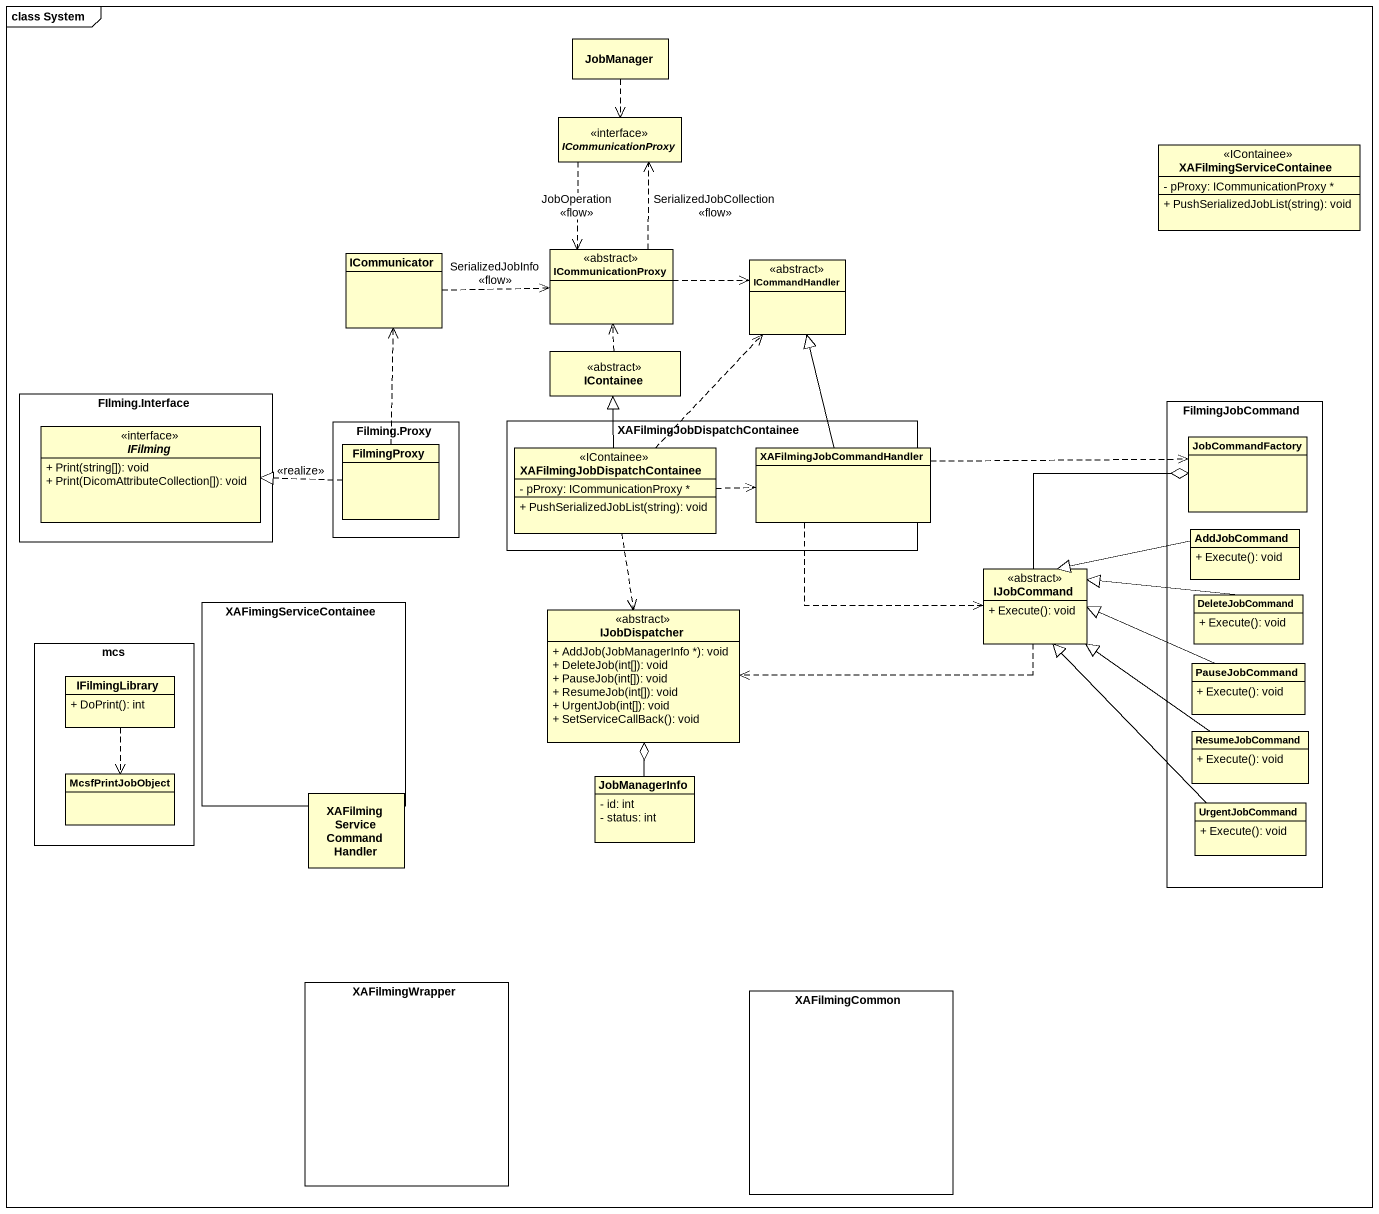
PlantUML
@startuml
mainframe class System
allowmixing
hide circle
hide empty members
skinparam classAttributeIconSize 0
class JobManager
interface ICommunicationProxy
class XAFilmingServiceContainee <<IContainee>> {
  - pProxy: ICommunicationProxy *
  + PushSerializedJobList(string): void
}
class ICommunicator
class "ICommunicationProxy" as ICommunicationProxy_2 <<abstract>>
class ICommandHandler <<abstract>>
class IContainee <<abstract>>
rectangle "FIlming.Interface" as FIlming_Interface {
  interface IFilming {
    + Print(string[]): void
    + Print(DicomAttributeCollection[]): void
  }
}
rectangle FilmingJobCommand {
  class JobCommandFactory
  class AddJobCommand {
    + Execute(): void
  }
  class DeleteJobCommand {
    + Execute(): void
  }
  class PauseJobCommand {
    + Execute(): void
  }
  class ResumeJobCommand {
    + Execute(): void
  }
  class UrgentJobCommand {
    + Execute(): void
  }
}
rectangle "Filming.Proxy" as Filming_Proxy {
  class FilmingProxy
}
rectangle "XAFilmingJobDispatchContainee" as XAFilmingJobDispatchContaine {
  class "XAFilmingJobDispatchContainee" as XAFilmingJobDispatchContaine_2 <<IContainee>> {
    - pProxy: ICommunicationProxy *
    + PushSerializedJobList(string): void
  }
}
class XAFilmingJobCommandHandler
rectangle XAFimingServiceContainee
class IJobCommand <<abstract>> {
  + Execute(): void
}
rectangle mcs {
  class IFilmingLibrary {
    + DoPrint(): int
  }
  class McsfPrintJobObject
}
class IJobDispatcher <<abstract>> {
  + AddJob(JobManagerInfo *): void
  + DeleteJob(int[]): void
  + PauseJob(int[]): void
  + ResumeJob(int[]): void
  + UrgentJob(int[]): void
  + SetServiceCallBack(): void
}
class "XAFilmingServiceCommandHandler" as XAFilmingServiceCommandHandl
class JobManagerInfo {
  - id: int
  - status: int
}
rectangle XAFilmingWrapper
rectangle XAFilmingCommon
JobManager ..> ICommunicationProxy
ICommunicationProxy ..> ICommunicationProxy_2 : JobOperation\n<<flow>>
ICommunicator .right.> ICommunicationProxy_2 : SerializedJobInfo\n<<flow>>
ICommunicationProxy_2 .up.> ICommunicationProxy : SerializedJobCollection\n<<flow>>
ICommunicationProxy_2 .right.> ICommandHandler
IContainee .up.> ICommunicationProxy_2
FilmingProxy .up.> ICommunicator
FilmingProxy .left.|> IFilming : <<realize>>
XAFilmingJobDispatchContaine_2 .up.> ICommandHandler
XAFilmingJobDispatchContaine_2 -up-|> IContainee
XAFilmingJobDispatchContaine_2 .right.> XAFilmingJobCommandHandler
XAFilmingJobDispatchContaine_2 ..> IJobDispatcher
XAFilmingJobCommandHandler -up-|> ICommandHandler
XAFilmingJobCommandHandler .right.> JobCommandFactory
XAFilmingJobCommandHandler ..> IJobCommand
AddJobCommand -left-|> IJobCommand
IJobCommand -up-o JobCommandFactory
IJobCommand .left.> IJobDispatcher
DeleteJobCommand -left-|> IJobCommand
IFilmingLibrary ..> McsfPrintJobObject
PauseJobCommand -left-|> IJobCommand
ResumeJobCommand -up-|> IJobCommand
JobManagerInfo -up-o IJobDispatcher
UrgentJobCommand -up-|> IJobCommand
@enduml
